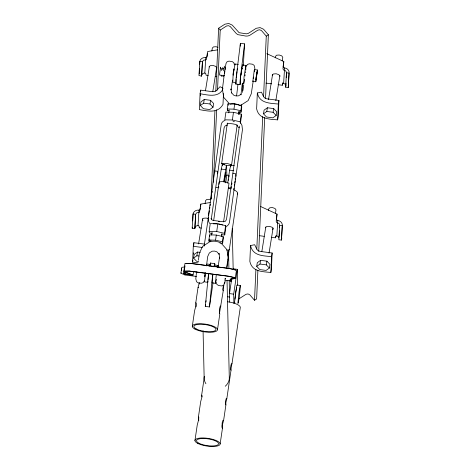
<?xml version="1.0" encoding="UTF-8"?>
<svg xmlns="http://www.w3.org/2000/svg" width="470" height="470" viewBox="0 0 470 470"><rect width="100%" height="100%" fill="white"/><g stroke="black" fill="none" stroke-linecap="round" stroke-linejoin="round"><path stroke-width="0.7" d="M225.118 278.264L225.107 279.474L225.406 278.311M192.735 220.912L193.041 213.962A5.27 4.559 2.5 0 1 198.986 210.137L199.885 210.043L200.449 207.928M199.274 73.902L199.521 68.344M199.709 64.173L199.832 61.388A5.27 4.559 2.5 0 1 205.772 57.569L206.677 57.475L207.135 56.418L207.464 53.504M198.129 262.871L192.583 262.166L193.287 246.315L193.863 242.708L204.52 244.112M223.08 88.254L220.001 86.697L216.635 90.399L214.896 91.515L212.728 91.726L200.655 90.14L200.073 93.747L199.368 109.598C208.028 111.155 217.851 113.617 222.992 104.41L223.473 93.606M193.352 254.235L193.417 252.795M193.734 245.593L193.863 242.708M200.396 95.904L200.461 94.464M200.59 91.579L200.655 90.14M194.827 228.72L195.649 214.302L193.041 213.962L192.154 228.103L194.827 228.72L195.649 214.302L196.672 212.81L199.527 212.299L200.831 204.092L210.172 202.517M201.612 76.146L202.441 61.735L199.832 61.388L198.939 75.529L201.612 76.146L202.441 61.735L203.457 60.236L206.312 59.731L207.617 51.524L217.68 49.82M201.448 228.085L199.321 227.809L198.916 225.923L198.035 225.6L198.986 210.137M208.234 75.517L206.107 75.235L205.707 73.355L204.826 73.026L205.772 57.569M200.831 204.092L200.59 206.735M211.024 198.728L214.931 110.92M215.812 91.162L218.609 28.235L224.913 24.181L228.79 23.5L232.297 25.151L239.095 32.689L246.315 33.834L248.266 33.417L256.226 28.294L260.104 27.613L263.605 29.263L268.376 34.774L265.544 98.43M213.427 182.266L216.652 109.827M217.534 90.076L220.201 30.074L218.609 28.235M240.258 46.154L240.382 43.328L244.559 43.875L243.331 65.835M242.403 92.367L242.808 83.166M250.545 245.552L249.84 261.402C251.985 271.754 262.278 271.642 270.861 272.447L271.443 268.84L272.148 252.989L260.069 251.403L258.059 250.651L256.743 249.129L254.681 244.711L250.545 245.552C252.69 255.903 262.983 255.797 271.566 256.596L270.861 272.447M257.337 92.984L256.632 108.829C258.77 119.18 269.069 119.075 277.647 119.879L278.228 116.272L278.933 100.421L266.854 98.835L264.845 98.077L263.529 96.556L261.467 92.144L257.337 92.984C259.475 103.335 269.774 103.224 278.352 104.029L277.647 119.879M257.895 270.385L256.626 298.92L254.523 300.271L255.892 269.539M256.802 249.053L262.695 116.613M263.57 96.855L266.273 36.125L261.508 30.615L259.757 29.792L257.818 30.133L249.858 35.25L247.996 35.967L245.957 36.09L237.773 34.627L236.216 33.458L230.194 26.502L228.444 25.68L226.505 26.02L220.201 30.074M258.741 251.356L264.698 117.459M276.607 218.973L276.695 216.993L276.348 219.149M283.334 67.721L283.481 64.425L283.134 66.576M277.024 214.097L276.542 218.996L276.906 220.16L277.788 220.489A5.27 4.559 2.5 0 1 282.282 225.682L281.459 240.094L278.845 239.753L279.674 225.336L279.168 223.644L276.548 222.416L276.184 221.247L277.024 214.097L260.75 206.565M283.81 61.529L283.334 66.423L283.698 67.592L284.579 67.915A5.27 4.559 2.5 0 1 289.074 73.109L288.245 87.526L285.637 87.185L286.459 72.768L285.954 71.076L283.334 69.842L282.969 68.679L283.81 61.529L266.884 53.698M278.916 237.979L278.581 236.851L276.842 235.946L277.788 220.489M285.637 87.185L285.872 85.975L285.366 84.283L283.627 83.378L284.579 67.915M279.18 236.463L279.427 230.899M279.579 227.421L279.674 225.336L282.282 225.682L281.459 240.094M285.872 85.975L286.001 83.196M286.248 77.632L286.459 72.768L289.074 73.109L288.245 87.526M196.113 306.857L195.773 302.756L198.046 287.37L199.174 283.175M199.292 283.986L199.356 282.676M198.792 420.444L198.422 416.99L200.696 401.603L201.824 397.403L201.971 395.405L201.648 395.153L204.432 376.288M196.472 276.466L184.939 274.95L180.927 273.217L181.749 267.36L184.645 266.937M184.939 274.95L184.998 273.787M230.435 279.174L230.341 280.913L224.578 280.155M252.848 81.398L254.241 70.206L254.552 69.619L257.425 69.995L256.027 81.187L255.715 81.774L252.848 81.398L253.16 80.811M254.411 71.769L254.505 70.335M255.715 81.774L256.479 74.272L257.425 69.995M207.957 280.984L207.863 282.323L204.474 281.882L205.355 272.876M208.057 279.644L208.751 273.323M212.546 278.786L212.452 280.079L212.751 279.703M212.834 274.592L212.041 282.875L215.43 283.322L216.317 274.316M217.921 267.459L218.068 265.45L214.678 265.004L214.003 266.907M234.941 299.084L235.746 291.864L236.751 287.534M240.505 285.496L239.254 297.369L238.302 302.827L237.867 303.367L239.118 291.494L240.07 286.036L240.505 285.496L237.115 285.055L236.68 285.596L234.477 302.921L234.912 302.386M219.414 313.696L223.256 290.683L222.898 288.927L223.391 285.008M222.986 289.761L224.531 282.053M228.114 255.01L229.337 249.482L237.655 193.141M224.466 75.664L219.449 75.006L220.624 67.169L220.512 68.626M233.772 71.035L233.931 68.92L232.956 74.401M253.201 78.484L253.307 77.074M254.734 69.648L254.858 68.273L254.117 65.312L252.443 64.208L249.312 63.797L247.42 64.431L246.368 66.194M236.146 79.489L236.181 82.626L232.785 82.185L233.085 75.459L234.93 63.985L238.325 64.425M236.281 78.055L237.068 71.628M240.54 79.101L240.663 77.785M238.954 114.098L239.136 112.124M245.792 69.995L245.892 65.424L242.496 64.977L240.652 76.451L240.352 83.178M237.444 285.331L237.344 269.339L233.167 268.793M205.084 272.712L204.755 276.801L205.049 275.637M206.489 265.697L207.699 256.52L209.303 253.013L212.117 251.203L214.573 251.086L216.911 251.832L219.12 254.299L218.985 253.354L219.702 258.101L219.566 257.149L218.08 266.954M226.84 268.37L228.22 258.012L226.957 249.67L221.593 243.695M181.485 270.274L181.684 268.599M236.592 95.792L237.973 84.248M240.94 94.899L242.32 83.355M224.09 181.726L225.747 172.208L224.619 182.096M228.508 180.327L228.673 179.029M224.607 73.302L224.924 70.823M244.958 75.975L245.117 74.736M196.519 271.936L195.796 278.775L196.536 281.736L198.211 282.84L201.342 283.251L203.234 282.617L204.286 280.849M237.268 70.2L237.462 68.773M240.94 75.118L241.133 73.714M185.021 265.85L183.735 273.611L191.707 275.021L192.518 274.932L184.475 271.918L183.87 271.125L184.951 263.417L190.397 263.341L229.536 268.476L235.999 270.127L236.351 270.843L235.264 278.551L230.682 279.215L230.993 281.36L231.381 279.139M183.94 273.558L184.434 270.05M183.735 273.611L189.598 274.868L193.082 275.032L193.57 271.525M198.411 260.18L199.38 253.289L202.505 246.456L209.32 242.085M212.229 233.584L209.391 232.926L209.162 231.311L210.243 223.603L217.81 223.808L225.612 225.624L225.841 227.239L224.76 234.947L221.317 234.853M211.306 219.12L224.149 127.617L225.218 125.807L227.274 125.273M210.466 241.75L209.091 241.427L208.886 240.006L209.608 234.865L216.288 235.047L223.168 236.645L223.373 238.073L222.651 243.207L219.978 243.137M228.861 110.72L227.486 110.397L227.28 108.975L228.003 103.835L234.677 104.017L241.562 105.615L241.762 107.043L241.045 112.177L238.372 112.107M209.091 241.427L209.426 239.03M227.486 110.397L227.68 109.028M210.924 240.147L210.725 241.598C213.921 240.669 217.71 241.38 220.636 242.902M211.641 235.059L212.046 232.151M213.68 220.518L219.091 181.996C222.287 181.062 226.076 181.772 229.002 183.294L223.597 221.822M237.174 125.073L231.563 165.052C228.367 165.986 224.578 165.275 221.652 163.748L227.363 123.046M228.79 112.865L229.201 109.962M209.162 231.311L216.729 231.516L217.81 223.808M233.461 112.301L225.894 112.101L224.813 119.809L232.38 120.009L233.461 112.301L241.263 114.116L241.492 115.732L240.411 123.44L240.182 121.824L241.263 114.116M208.886 240.006L215.566 240.182L216.288 235.047M227.28 108.975L233.96 109.152L234.677 104.017M221.558 236.357L221.963 233.449M238.707 114.169L239.113 111.261M242.955 90.522L243.754 84.823M222.651 243.207L222.445 241.786L223.168 236.645M241.045 112.177L240.84 110.756L241.562 105.615M224.76 234.947L224.525 233.332L225.612 225.624M192.295 326.339L194.604 310.699L195.99 305.535L196.166 303.074L195.773 302.756M204.133 246.168L208.398 217.275M208.609 215.83L209.356 210.777M209.679 208.609L209.89 207.164M210.108 205.719L210.319 204.274M211.065 199.215L211.277 197.776M212.023 192.718L212.24 191.272M219.014 184.269L221.258 169.065L222.416 164.071L224.501 164.341M213.051 282.611L209.456 306.951L205.284 306.405L205.601 304.255M205.919 302.11L206.13 300.677M223.62 181.925L226.428 165.334M225.682 182.865L226.834 175.063L228.919 175.334M227.686 183.194L229.613 170.163L230.764 165.164L234.248 165.622M231.434 186.637L231.222 188.088L228.438 187.724M231.751 184.469L231.969 183.018M194.944 440.572L197.253 424.933L198.64 419.769L198.816 417.307L198.422 416.99M233.796 189.516L234.007 188.094M234.319 185.967L234.53 184.551M234.742 183.13L235.053 181.003M217.498 329.646L219.807 314.013L219.373 311.851L219.537 308.626L220.201 306.234L220.982 306.07M226.781 266.819L227.527 261.737M227.744 260.286C229.008 256.755 227.286 253.095 228.702 249.611L229.337 249.482M231.704 278.722L229.501 293.609L233.678 294.161L233.89 303.385M233.678 294.161L237.344 269.339M220.148 443.88L222.457 428.246L222.022 426.079L222.181 422.859L222.851 420.462L223.632 420.303L225.9 404.917L225.682 400.54L226.223 398.595L226.857 398.46L231.034 370.166L230.811 365.789L231.352 363.845L231.986 363.715L240.305 307.368A12.725 3.889 8.4 0 0 227.609 301.775M222.463 67.562L222.192 69.372L223.908 68.027M200.379 105.533L200.972 101.837L204.256 99.475L210.589 100.31L213.627 103.5L213.033 107.195L209.749 109.551L203.416 108.723L200.379 105.533L203.663 103.177L209.996 104.005L213.033 107.195M205.49 90.645L209.314 66.84M211.864 50.966L212.328 48.081L213.456 46.918L216.065 46.712L217.98 47.376M203.663 103.177L204.256 99.475M209.996 104.005L210.589 100.31M212.792 91.603L216.735 67.075M192.583 262.166L192.929 260.004M198.739 261.567L196.63 261.291L193.587 258.106L194.186 254.405L197.471 252.049L200.285 252.419M198.587 243.936L202.641 218.685M205.079 203.539L205.543 200.655L206.671 199.486L209.273 199.286L210.554 199.726M193.587 258.106L196.877 255.745L197.471 252.049M240.382 43.328L236.387 75.882A10.54 0.523 -82.5 0 0 236.151 83.249M244.559 43.875L240.564 76.428A10.54 0.523 -82.5 0 0 240.499 83.025M239.612 113.805L239.841 112.371M240.881 105.915L241.11 104.481M263.5 113.822L264.093 110.127L267.377 107.765L273.71 108.599L276.748 111.79L276.154 115.485L272.87 117.841L266.537 117.012L263.5 113.822L266.784 111.466L273.117 112.295L276.154 115.485M268.517 99.658L272.577 74.413M275.244 57.816L275.473 56.377L276.601 55.207L279.209 55.008L281.771 55.889L282.781 57.334L282.2 60.941M266.784 111.466L267.377 107.765M273.117 112.295L273.71 108.599M275.825 100.615L279.885 75.37M278.352 104.029L278.933 100.421M256.708 266.396L257.301 262.695L260.591 260.339L266.925 261.167L269.962 264.357L269.369 268.059L266.085 270.414L259.751 269.58L256.708 266.396L259.998 264.034L266.331 264.868L269.369 268.059M261.849 251.509L265.791 226.981M268.458 210.39L268.687 208.944L269.815 207.781L272.424 207.576L274.985 208.457L275.996 209.908L275.414 213.515M259.998 264.034L260.591 260.339M266.331 264.868L266.925 261.167M269.04 253.189L273.094 227.938M271.566 256.596L272.148 252.989M232.574 80.088L231.087 89.899L230.952 88.948L231.569 93.06M253.171 81.345L251.274 93.753L248.148 100.586L241.333 104.963M206.436 265.914L207.111 264.011L210.501 264.457L210.067 264.998M228.925 177.084L229.154 175.774M217.399 267.354L218.068 265.45M216.459 279.368L215.43 283.322M225.107 69.636L225.412 67.933M233.167 75.271L233.373 74.137M245.358 72.874L245.563 71.74M282.87 82.661L282.3 85.246L278.052 84.688M275.966 235.864L275.514 237.814L271.266 237.256M192.218 228.373L192.453 227.169M241.521 70.917L242.115 67.933L242.273 68.608M245.892 65.424L244.047 76.898L243.748 83.625L244.606 79.277M239.23 114.175L239.583 112.383M224.642 283.522L225.224 280.89M199.321 227.809L199.544 227.122M231.986 363.715L230.858 367.91L230.711 369.908L231.034 370.166M226.857 398.46L225.729 402.661L225.582 404.658L225.9 404.917M223.632 420.303L222.245 425.468L222.063 427.929L222.457 428.246M180.927 273.217L181.103 272.741M201.853 74.942L202.87 73.443L204.826 73.026M195.062 227.509L196.084 226.017L198.035 225.6M223.097 75.975L222.827 76.346L223.655 75.84M222.762 89.594C217.921 97.907 207.769 94.969 200.073 93.747M209.033 66.94L210.243 65.688L213.033 65.471L215.777 66.417L216.858 67.968M272.177 75.229L273.387 73.984L276.184 73.767L278.921 74.707L280.008 76.258M265.391 227.803L266.602 226.552L269.392 226.334L272.136 227.28L273.217 228.831L272.412 229.666M266.273 36.125L268.376 34.774M238.719 299.002L246.069 294.279L248.007 293.938L249.758 294.761L254.523 300.271M241.351 94.035L238.537 95.839L236.081 95.962L233.743 95.21L231.528 92.743M236.768 125.778L237.391 125.425L236.627 124.826A5.27 0.922 8 0 0 227.592 123.639L227.116 124.133M225.048 120.355L223.244 121.242L221.893 122.729L221.223 124.532L208.204 217.299L208.704 221.681L209.596 223.467M225.606 226.687L227.41 225.806L228.761 224.319L229.43 222.51L242.45 129.744L241.95 125.361L241.057 123.581M223.585 285.29L221.693 285.925L218.562 285.513L216.887 284.409L216.294 282.429M230.018 104.146C233.214 103.212 237.003 103.923 239.929 105.445M221.652 163.748C224.848 162.82 228.637 163.531 231.563 165.052M232.979 173.318L235.588 173.659L235.94 176.127L235.629 176.215M217.363 173.818L217.675 173.73L217.322 171.262L214.714 170.916L214.89 172.149M198.046 287.37L198.681 287.24M186.008 263.417L190.509 263.447M183.87 271.125L189.316 271.043L228.455 276.184L233.132 277.13L234.918 277.835L235.264 278.551M283.627 83.378L282.728 83.472L282.3 85.246M276.842 235.946L275.937 236.04L275.514 237.814M193.287 246.315L202.3 247.461M215.313 76.446L216.729 76.633M266.014 83.102L271.678 83.848M235.881 84.048L240.053 84.6M221.258 169.065L225.436 169.617M229.613 170.163L233.784 170.71M259.223 235.676L264.181 236.328M196.877 255.745L198.986 256.021M210.448 263.077L214.626 263.623M191.231 263.541L229.448 268.558M227.498 296.764L229.583 297.04M230.083 268.687L233.878 269.451M233.96 109.152L240.84 110.756M232.38 120.009L240.182 121.824M216.729 231.516L224.525 233.332M215.566 240.182L222.445 241.786M208.304 218.75L206.248 218.045L203.451 218.256L202.241 219.508L202.97 220.542M237.432 126.606L239.271 127.652M234.418 269.663L235.493 270.091M228.067 255.674L228.385 255.933M222.933 290.425L223.256 290.683M193.082 275.032L184.969 271.948L184.416 271.214L189.428 271.155L228.367 276.266L234.413 277.799L234.73 278.457L230.159 279.121L230.47 281.289M229.06 103.353L223.697 97.378L222.433 89.036L224.672 71.187L226.011 63.521L227.069 61.758L228.955 61.124L232.086 61.535L233.766 62.639L234.36 64.619M221.07 75.5L221.623 76.193L221.352 75.746M224.178 66.211L224.948 67.357L223.297 68.591L223.303 70.788M210.936 218.509L212.117 220.048L213.221 220.436L223.379 221.77L225.436 221.241L226.505 219.425L239.365 126.066M242.496 64.977L242.732 65.959M234.93 63.985L235.165 64.966M201.648 395.153L202.006 396.909M228.003 103.835L228.209 105.262M226.957 249.67L227.092 250.622M209.608 234.865L209.814 236.292M235.229 178.124L235.264 179.587M230.764 165.164L230.799 166.627M232.233 228.303L233.179 269.292M226.611 165.346L226.846 175.569M228.514 250.927L228.919 268.493M229.196 280.202L229.701 302.128M227.039 280.631L229.319 378.961M222.416 164.071L222.451 165.528M218.697 186.443L218.726 187.859M214.855 265.438L214.825 264.011A10.54 0.523 -82.5 0 0 213.932 266.649M209.456 306.951L212.229 279.01A10.54 0.523 -82.5 0 1 212.792 274.227M205.284 306.405L208.057 278.463A10.54 0.523 -82.5 0 1 208.615 273.681M203.069 330.886L204.109 375.647A12.725 12.103 -1.3 0 0 205.907 383.726M221.364 68.338L221.376 70.529M229.436 377.586A12.725 12.103 -1.3 0 1 225.248 386.264M216.077 187.524A12.725 3.889 8.4 0 1 218.685 187.242M228.467 188.159A12.725 3.889 8.4 0 1 231.269 188.893M233.901 189.868A12.725 3.889 8.4 0 1 237.25 194.104M209.761 266.102A10.54 0.523 -82.5 0 1 210.648 263.464M233.073 121.284A5.27 0.922 8 0 1 234.424 121.524M213.527 223.838A5.27 0.922 8 0 1 216.629 223.814M218.65 224.055A5.27 0.922 8 0 1 222.563 225.024M218.339 221.388A5.27 0.922 8 0 1 219.696 221.599M238.672 114.075A10.54 0.523 -82.5 0 1 238.878 112.124M281.571 237.103A5.27 4.559 2.5 0 1 281.695 238.889M288.492 85.129A5.27 4.559 2.5 0 1 288.486 86.316M256.15 77.621L255.98 79.8L257.155 71.969L256.15 77.621M198.839 443.175A11.145 3.408 8.4 0 0 217.775 444.884A11.145 3.408 8.4 0 0 206.025 438.616A11.145 3.408 8.4 0 0 198.839 443.175M197.6 443.31A12.725 3.889 8.4 0 0 219.226 445.26A12.725 3.889 8.4 0 0 205.807 438.105A12.725 3.889 8.4 0 0 197.6 443.31M196.19 328.947A11.145 3.408 8.4 0 0 215.125 330.651A11.145 3.408 8.4 0 0 203.375 324.382A11.145 3.408 8.4 0 0 196.19 328.947M194.956 329.082A12.725 3.889 8.4 0 0 216.576 331.033A12.725 3.889 8.4 0 0 203.163 323.871A12.725 3.889 8.4 0 0 194.956 329.082"/></g></svg>
